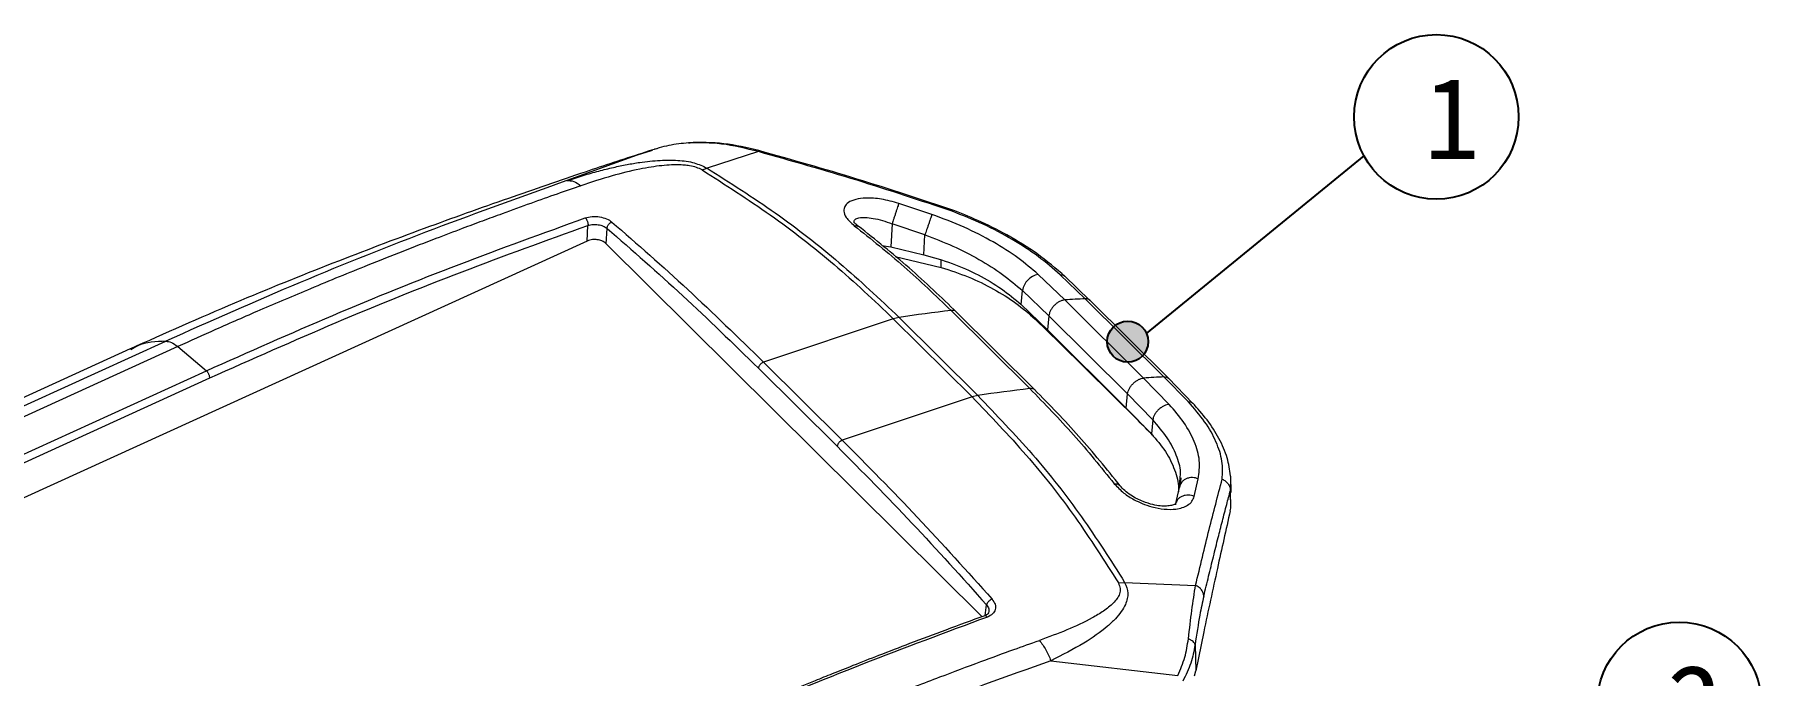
# Model space of a CAD drawing. Header units: inches. Extents: x 1127 to 2406, y 573 to 922.
# Drawn here: x 1172.5 to 1235.5, y 655.2 to 678.6 of the extents above; entities that cross this region are included whole.
import ezdxf

# ---------------------------------------------------------------- set-up
doc = ezdxf.new("R2010")
doc.units = ezdxf.units.IN
doc.styles.get("Standard").update_dxf_attribs({"font": 'txt', "bigfont": 'gbcbig.shx'})

msp = doc.modelspace()

# ---------------------------------------------------------------- hatches: boundary and pattern name
h = msp.add_hatch(color=256)
h.dxf.hatch_style = 1
h.set_gradient(color1=(0, 255, 255), color2=(20, 255, 255), one_color=1, tint=0.54)
h.paths.add_polyline_path([(1213.144, 667.384, 1), (1211.644, 667.384, 1)])

# ---------------------------------------------------------------- linework, layer by layer
at = {"color": 7, "linetype": 'Continuous', "lineweight": 15}
for p, q in [((1194.934, 674.339), (1191.934, 673.254)), ((1194.971, 674.334), (1194.526, 674.191)), ((1195.039, 674.356), (1194.971, 674.334)), ((1195.222, 674.417), (1195.126, 674.4)), ((1198.92, 674.311), (1197.044, 673.713)), ((1196.864, 673.644), (1197.044, 673.713)), ((1205.245, 672.021), (1204.04, 672.426)), ((1192.668, 671.053), (1192.701, 671.623)), ((1193.364, 670.954), (1193.396, 671.515)), ((1203.796, 671.683), (1203.749, 670.843)), ((1204.995, 671.28), (1203.796, 671.683)), ((1204.954, 670.551), (1204.995, 671.28)), ((1192.668, 671.053), (1155.071, 653.923)), ((1207.081, 657.356), (1193.364, 670.954)), ((1203.427, 670.887), (1203.749, 670.843)), ((1203.749, 670.843), (1204.954, 670.551)), ((1203.906, 670.493), (1205.583, 670.093)), ((1205.583, 670.093), (1205.593, 670.355)), ((1209.126, 669.837), (1210.103, 668.905)), ((1210.845, 668.947), (1209.933, 669.824)), ((1208.504, 668.735), (1208.554, 669.246)), ((1208.554, 669.246), (1209.514, 668.33)), ((1211.017, 668.889), (1210.09, 669.78)), ((1208.504, 668.735), (1209.463, 667.813)), ((1210.103, 668.905), (1212.975, 666.057)), ((1210.845, 668.947), (1213.717, 666.1)), ((1213.889, 666.042), (1211.011, 668.895)), ((1203.841, 668.221), (1199.105, 666.64)), ((1204.051, 668.268), (1203.841, 668.221)), ((1203.841, 668.221), (1206.717, 665.37)), ((1204.051, 668.268), (1206.924, 665.42)), ((1205.947, 668.522), (1208.82, 665.674)), ((1209.016, 665.618), (1206.137, 668.472)), ((1209.91, 667.344), (1209.017, 668.208)), ((1209.514, 668.33), (1209.463, 667.813)), ((1209.514, 668.33), (1212.39, 665.479)), ((1167.24, 662.821), (1177.294, 667.402)), ((1209.463, 667.813), (1212.339, 664.962)), ((1209.91, 667.344), (1212.786, 664.493)), ((1176.002, 667.122), (1165.947, 662.541)), ((1177.734, 667.203), (1167.681, 662.623)), ((1177.734, 667.203), (1178.779, 666.322)), ((1168.726, 661.742), (1178.779, 666.322)), ((1168.846, 661.478), (1178.9, 666.059)), ((1198.917, 666.419), (1201.793, 663.568)), ((1199.105, 666.64), (1201.981, 663.789)), ((1213.91, 665.095), (1212.975, 666.057)), ((1214.6, 665.197), (1213.717, 666.1)), ((1214.775, 665.135), (1213.878, 666.052)), ((1206.924, 665.42), (1206.717, 665.37)), ((1212.339, 664.962), (1212.39, 665.479)), ((1212.39, 665.479), (1213.309, 664.532)), ((1206.717, 665.37), (1201.981, 663.789)), ((1212.339, 664.962), (1213.258, 664.022)), ((1213.309, 664.532), (1213.258, 664.022)), ((1214.296, 662.268), (1214.305, 662.414)), ((1214.328, 662.425), (1214.311, 662.166)), ((1214.819, 661.741), (1214.97, 662.381)), ((1216.171, 661.887), (1216.155, 662.478)), ((1214.132, 661.436), (1214.283, 662.072)), ((1216.158, 661.318), (1216.14, 661.957)), ((1216.158, 661.318), (1216.15, 661.894)), ((1216.136, 661.22), (1216.158, 661.318)), ((1212.054, 658.586), (1212.282, 658.608)), ((1212.282, 658.608), (1214.871, 658.499)), ((1215.167, 656.8), (1214.874, 655.381)), ((1214.852, 656.331), (1214.874, 655.381)), ((1209.591, 655.75), (1214.226, 655.215)), ((1214.828, 655.196), (1214.874, 655.381))]:
    msp.add_line(p, q, dxfattribs=at)
at = {"color": 4}
msp.add_line((1213.082, 667.683), (1221.018, 674.155), dxfattribs=at)
at = {"color": 8, "linetype": 'Continuous', "lineweight": 15}
for p, q in [((1214.283, 662.072), (1214.296, 662.268)), ((1207.189, 657.399), (1207.245, 657.786))]:
    msp.add_line(p, q, dxfattribs=at)
at = {"color": 4}
for centre, radius in [((1223.657, 675.58), 3), ((1212.394, 667.384), 0.75), ((1232.518, 654.159), 3)]:
    msp.add_circle(centre, radius, dxfattribs=at)
at = {"color": 7, "linetype": 'Continuous', "lineweight": 15}
for centre, radius, start, end in [((1209.265, 669.131), 0.72, 101.11602, 170.78643), ((1214.347, 601.069), 67.969, 92.95339, 93.58009), ((1215.179, 592.417), 76.663, 96.91637, 98.34592), ((1217.219, 598.221), 67.969, 92.95339, 93.58009), ((1218.051, 589.569), 76.663, 96.91637, 98.34592), ((1177.323, 628.717), 50.374, 44.42644, 45.25182)]:
    msp.add_arc(centre, radius, start, end, dxfattribs=at)
for points, knots in [([(1194.66, 674.249), (1193.973, 674.024), (1192.35, 673.491), (1189.706, 672.584), (1186.637, 671.486), (1183.305, 670.221), (1179.715, 668.774), (1177.254, 667.679), (1175.98, 667.112)], [0, 0, 0, 0, 0.109564, 0.258989, 0.422767, 0.600873, 0.793287, 1, 1, 1, 1]), ([(1196.37, 674.631), (1196.131, 674.607), (1195.653, 674.559), (1195.174, 674.412), (1194.934, 674.339)], [0, 0, 0, 0, 0.50117, 1, 1, 1, 1]), ([(1196.37, 674.631), (1196.384, 674.637), (1196.402, 674.645), (1196.42, 674.634), (1196.425, 674.632)], [0, 0, 0, 0, 0.763823, 1, 1, 1, 1]), ([(1198.92, 674.311), (1198.468, 674.425), (1197.608, 674.641), (1196.768, 674.634), (1196.37, 674.631)], [0, 0, 0, 0, 0.52523, 1, 1, 1, 1]), ([(1198.936, 674.349), (1198.509, 674.451), (1197.649, 674.655), (1196.804, 674.643), (1196.38, 674.638)], [0, 0, 0, 0, 0.497824, 1, 1, 1, 1]), ([(1205.986, 672.14), (1204.833, 672.525), (1202.495, 673.305), (1200.123, 673.973), (1198.92, 674.311)], [0, 0, 0, 0, 0.493012, 1, 1, 1, 1]), ([(1206.049, 672.164), (1204.872, 672.557), (1202.519, 673.342), (1200.13, 674.014), (1198.936, 674.349)], [0, 0, 0, 0, 0.499994, 1, 1, 1, 1]), ([(1191.934, 673.254), (1192.132, 673.318), (1192.513, 673.443), (1193.078, 673.603), (1193.61, 673.736), (1194.11, 673.842), (1194.676, 673.937), (1195.295, 674.004), (1195.967, 674.007), (1196.58, 673.93), (1196.895, 673.783), (1197.044, 673.713)], [0, 0, 0, 0, 0.125132, 0.240933, 0.347612, 0.445384, 0.534488, 0.673044, 0.790008, 0.900922, 1, 1, 1, 1]), ([(1196.864, 673.644), (1196.799, 673.677), (1196.664, 673.746), (1196.43, 673.797), (1196.204, 673.824), (1195.982, 673.833), (1195.71, 673.828), (1195.381, 673.802), (1194.994, 673.75), (1194.378, 673.637), (1193.509, 673.422), (1192.819, 673.194), (1192.445, 673.071)], [0, 0, 0, 0, 0.050043, 0.10379, 0.143884, 0.188436, 0.23811, 0.311785, 0.395217, 0.488953, 0.723307, 1, 1, 1, 1]), ([(1196.864, 673.644), (1197.704, 673.109), (1199.387, 672.037), (1201.719, 670.224), (1203.134, 668.888), (1203.841, 668.221)], [0, 0, 0, 0, 0.33281, 0.66651, 1, 1, 1, 1]), ([(1197.044, 673.713), (1197.884, 673.178), (1199.569, 672.106), (1201.912, 670.287), (1203.337, 668.942), (1204.051, 668.268)], [0, 0, 0, 0, 0.331306, 0.66437, 1, 1, 1, 1]), ([(1191.934, 673.254), (1190.317, 672.677), (1187.083, 671.523), (1182.196, 669.577), (1178.928, 668.127), (1177.294, 667.402)], [0, 0, 0, 0, 0.333192, 0.666531, 1, 1, 1, 1]), ([(1192.445, 673.071), (1192.156, 672.97), (1191.548, 672.758), (1190.589, 672.417), (1189.68, 672.088), (1188.845, 671.781), (1188.038, 671.48), (1187.07, 671.112), (1185.921, 670.668), (1184.399, 670.064), (1182.659, 669.353), (1180.805, 668.566), (1179.189, 667.861), (1178.193, 667.41), (1177.734, 667.203)], [0, 0, 0, 0, 0.059378, 0.124915, 0.196612, 0.245648, 0.295561, 0.361413, 0.443203, 0.529719, 0.671548, 0.797205, 0.906688, 1, 1, 1, 1]), ([(1191.934, 673.254), (1192.015, 673.254), (1192.178, 673.256), (1192.356, 673.132), (1192.445, 673.071)], [0, 0, 0, 0, 0.500003, 1, 1, 1, 1]), ([(1204.04, 672.426), (1203.828, 672.485), (1203.408, 672.601), (1202.865, 672.632), (1202.458, 672.581), (1202.199, 672.472), (1202.057, 672.322), (1202.018, 672.139), (1202.104, 671.896), (1202.304, 671.714), (1202.416, 671.612)], [0, 0, 0, 0, 0.15678, 0.310694, 0.431111, 0.551285, 0.649711, 0.747948, 0.860205, 1, 1, 1, 1]), ([(1204.04, 672.426), (1204.035, 672.411), (1204.025, 672.378), (1204, 672.303), (1203.969, 672.208), (1203.933, 672.096), (1203.894, 671.978), (1203.857, 671.865), (1203.823, 671.764), (1203.805, 671.709), (1203.796, 671.683)], [0, 0, 0, 0, 0.113085, 0.235797, 0.365884, 0.499999, 0.634114, 0.764201, 0.886913, 1, 1, 1, 1]), ([(1178.779, 666.322), (1180.317, 667.007), (1183.394, 668.377), (1188.004, 670.235), (1191.067, 671.341), (1192.599, 671.894)], [0, 0, 0, 0, 0.333096, 0.666428, 1, 1, 1, 1]), ([(1192.599, 671.894), (1192.681, 671.915), (1192.844, 671.957), (1193.127, 671.942), (1193.391, 671.872), (1193.513, 671.788), (1193.573, 671.746)], [0, 0, 0, 0, 0.253654, 0.504855, 0.753642, 1, 1, 1, 1]), ([(1192.599, 671.894), (1192.614, 671.879), (1192.637, 671.855), (1192.663, 671.81), (1192.68, 671.771), (1192.692, 671.731), (1192.703, 671.679), (1192.702, 671.645), (1192.701, 671.623)], [0, 0, 0, 0, 0.23994, 0.369441, 0.501661, 0.633634, 0.762433, 1, 1, 1, 1]), ([(1193.396, 671.515), (1193.399, 671.537), (1193.403, 671.571), (1193.426, 671.618), (1193.449, 671.654), (1193.478, 671.686), (1193.519, 671.722), (1193.552, 671.737), (1193.573, 671.746)], [0, 0, 0, 0, 0.237934, 0.366982, 0.499154, 0.631448, 0.760856, 1, 1, 1, 1]), ([(1193.573, 671.746), (1194.497, 670.941), (1196.346, 669.327), (1198.185, 667.536), (1199.105, 666.64)], [0, 0, 0, 0, 0.499431, 1, 1, 1, 1]), ([(1202.603, 671.567), (1202.568, 671.593), (1202.5, 671.645), (1202.42, 671.717), (1202.409, 671.732), (1202.401, 671.742)], [0, 0, 0, 0, 0.26426, 0.51835, 1, 1, 1, 1]), ([(1205.245, 672.021), (1205.241, 672.005), (1205.23, 671.972), (1205.206, 671.895), (1205.174, 671.799), (1205.136, 671.687), (1205.096, 671.57), (1205.058, 671.458), (1205.023, 671.359), (1205.004, 671.306), (1204.995, 671.28)], [0, 0, 0, 0, 0.115074, 0.239435, 0.37061, 0.505082, 0.638774, 0.767743, 0.888826, 1, 1, 1, 1]), ([(1209.126, 669.837), (1208.889, 670.04), (1208.403, 670.455), (1207.483, 671.036), (1206.424, 671.583), (1205.644, 671.873), (1205.245, 672.021)], [0, 0, 0, 0, 0.233403, 0.477907, 0.733456, 1, 1, 1, 1]), ([(1210.115, 669.757), (1209.784, 670.041), (1209.158, 670.579), (1208.046, 671.261), (1206.985, 671.797), (1206.284, 672.069), (1205.959, 672.196)], [0, 0, 0, 0, 0.297804, 0.563579, 0.797558, 1, 1, 1, 1]), ([(1205.986, 672.14), (1205.991, 672.157), (1205.999, 672.181), (1205.998, 672.177), (1205.997, 672.176)], [0, 0, 0, 0, 0.697293, 1, 1, 1, 1]), ([(1209.933, 669.824), (1209.673, 670.049), (1209.153, 670.5), (1208.19, 671.121), (1207.132, 671.684), (1206.368, 671.988), (1205.986, 672.14)], [0, 0, 0, 0, 0.250097, 0.500103, 0.75006, 1, 1, 1, 1]), ([(1178.9, 666.059), (1180.437, 666.743), (1183.51, 668.111), (1188.115, 669.968), (1191.172, 671.071), (1192.701, 671.623)], [0, 0, 0, 0, 0.333412, 0.666589, 1, 1, 1, 1]), ([(1193.364, 670.954), (1193.341, 670.975), (1193.297, 671.014), (1193.191, 671.07), (1193.042, 671.107), (1192.886, 671.114), (1192.76, 671.09), (1192.699, 671.065), (1192.668, 671.053)], [0, 0, 0, 0, 0.141803, 0.271899, 0.500034, 0.728168, 0.859734, 1, 1, 1, 1]), ([(1192.701, 671.623), (1192.73, 671.631), (1192.788, 671.647), (1192.913, 671.661), (1193.075, 671.653), (1193.228, 671.612), (1193.333, 671.562), (1193.375, 671.531), (1193.396, 671.515)], [0, 0, 0, 0, 0.132451, 0.260133, 0.500255, 0.744716, 0.871126, 1, 1, 1, 1]), ([(1193.396, 671.515), (1194.319, 670.71), (1196.164, 669.1), (1197.999, 667.313), (1198.917, 666.419)], [0, 0, 0, 0, 0.500001, 1, 1, 1, 1]), ([(1202.416, 671.612), (1203.031, 671.122), (1204.262, 670.141), (1205.385, 669.062), (1205.947, 668.522)], [0, 0, 0, 0, 0.499722, 1, 1, 1, 1]), ([(1206.161, 668.448), (1205.588, 668.999), (1204.444, 670.1), (1203.189, 671.099), (1202.562, 671.598)], [0, 0, 0, 0, 0.500015, 1, 1, 1, 1]), ([(1204.995, 671.28), (1205.337, 671.148), (1206.022, 670.886), (1206.978, 670.392), (1207.852, 669.844), (1208.32, 669.446), (1208.554, 669.246)], [0, 0, 0, 0, 0.250418, 0.500454, 0.75025, 1, 1, 1, 1]), ([(1204.954, 670.551), (1205.302, 670.453), (1205.996, 670.258), (1206.951, 669.828), (1207.814, 669.324), (1208.274, 668.931), (1208.504, 668.735)], [0, 0, 0, 0, 0.251644, 0.501532, 0.751237, 1, 1, 1, 1]), ([(1205.583, 670.093), (1205.918, 669.983), (1206.589, 669.764), (1207.506, 669.314), (1208.341, 668.798), (1208.791, 668.405), (1209.017, 668.208)], [0, 0, 0, 0, 0.249541, 0.499126, 0.748665, 1, 1, 1, 1]), ([(1210.103, 668.905), (1210.072, 668.901), (1210.011, 668.893), (1209.911, 668.851), (1209.812, 668.79), (1209.72, 668.712), (1209.639, 668.621), (1209.576, 668.523), (1209.53, 668.423), (1209.52, 668.361), (1209.514, 668.33)], [0, 0, 0, 0, 0.1250007, 0.2500019, 0.3750018, 0.5000013, 0.6250005, 0.7500009, 0.875001, 1, 1, 1, 1]), ([(1177.294, 667.402), (1177.362, 667.394), (1177.498, 667.377), (1177.655, 667.261), (1177.734, 667.203)], [0, 0, 0, 0, 0.499082, 1, 1, 1, 1]), ([(1178.9, 666.059), (1178.899, 666.07), (1178.899, 666.091), (1178.891, 666.127), (1178.88, 666.165), (1178.865, 666.202), (1178.846, 666.239), (1178.825, 666.272), (1178.803, 666.301), (1178.787, 666.315), (1178.779, 666.322)], [0, 0, 0, 0, 0.124995, 0.249998, 0.374999, 0.500004, 0.624998, 0.75, 0.874999, 1, 1, 1, 1]), ([(1199.105, 666.64), (1199.094, 666.635), (1199.072, 666.626), (1199.039, 666.605), (1199.007, 666.58), (1198.979, 666.55), (1198.954, 666.518), (1198.935, 666.484), (1198.922, 666.451), (1198.918, 666.43), (1198.917, 666.419)], [0, 0, 0, 0, 0.124998, 0.249998, 0.375002, 0.500003, 0.625, 0.75, 0.875002, 1, 1, 1, 1]), ([(1212.39, 665.479), (1212.396, 665.51), (1212.406, 665.572), (1212.451, 665.673), (1212.514, 665.771), (1212.594, 665.863), (1212.686, 665.941), (1212.784, 666.002), (1212.884, 666.045), (1212.945, 666.053), (1212.975, 666.057)], [0, 0, 0, 0, 0.124999, 0.2499991, 0.3749995, 0.4999987, 0.6249982, 0.7499981, 0.8749993, 1, 1, 1, 1]), ([(1206.924, 665.42), (1207.601, 664.714), (1208.951, 663.308), (1210.742, 661.03), (1211.77, 659.414), (1212.282, 658.608)], [0, 0, 0, 0, 0.33563, 0.668694, 1, 1, 1, 1]), ([(1208.82, 665.674), (1209.363, 665.118), (1210.449, 664.007), (1211.42, 662.806), (1211.905, 662.206)], [0, 0, 0, 0, 0.500278, 1, 1, 1, 1]), ([(1212.121, 662.127), (1211.629, 662.736), (1210.645, 663.953), (1209.544, 665.078), (1208.993, 665.641)], [0, 0, 0, 0, 0.5000097, 1, 1, 1, 1]), ([(1206.717, 665.37), (1207.387, 664.672), (1208.727, 663.276), (1210.512, 661.008), (1211.54, 659.394), (1212.054, 658.586)], [0, 0, 0, 0, 0.333338, 0.666669, 1, 1, 1, 1]), ([(1213.91, 665.095), (1213.882, 665.092), (1213.824, 665.085), (1213.725, 665.049), (1213.621, 664.99), (1213.52, 664.909), (1213.433, 664.814), (1213.367, 664.714), (1213.324, 664.618), (1213.314, 664.56), (1213.309, 664.532)], [0, 0, 0, 0, 0.11212, 0.234594, 0.365094, 0.500009, 0.634922, 0.765419, 0.887886, 1, 1, 1, 1]), ([(1214.97, 662.381), (1214.999, 662.599), (1215.054, 663.027), (1214.854, 663.729), (1214.488, 664.423), (1214.1, 664.874), (1213.91, 665.095)], [0, 0, 0, 0, 0.2665518, 0.5221054, 0.7666055, 1, 1, 1, 1]), ([(1215.841, 662.371), (1215.852, 662.587), (1215.873, 663.019), (1215.644, 663.732), (1215.24, 664.466), (1214.813, 664.953), (1214.6, 665.197)], [0, 0, 0, 0, 0.249936, 0.49989, 0.7499, 1, 1, 1, 1]), ([(1216.144, 662.497), (1216.115, 662.712), (1216.054, 663.157), (1215.748, 663.846), (1215.322, 664.523), (1214.942, 664.948), (1214.757, 665.155)], [0, 0, 0, 0, 0.2484596, 0.5123259, 0.7627967, 1, 1, 1, 1]), ([(1201.981, 663.789), (1201.97, 663.784), (1201.948, 663.775), (1201.915, 663.754), (1201.883, 663.729), (1201.855, 663.699), (1201.83, 663.667), (1201.811, 663.633), (1201.798, 663.599), (1201.795, 663.578), (1201.793, 663.568)], [0, 0, 0, 0, 0.124998, 0.249998, 0.375002, 0.500003, 0.625, 0.75, 0.875002, 1, 1, 1, 1]), ([(1201.793, 663.568), (1202.707, 662.646), (1204.537, 660.801), (1206.342, 658.791), (1207.245, 657.786)], [0, 0, 0, 0, 0.499999, 1, 1, 1, 1]), ([(1201.981, 663.789), (1202.898, 662.865), (1204.731, 661.016), (1206.54, 659.002), (1207.445, 657.996)], [0, 0, 0, 0, 0.5, 1, 1, 1, 1]), ([(1213.258, 664.022), (1213.441, 663.81), (1213.808, 663.384), (1214.122, 662.713), (1214.269, 662.205), (1214.243, 661.935), (1214.238, 661.882)], [0, 0, 0, 0, 0.307336, 0.61585, 0.924583, 1, 1, 1, 1]), ([(1214.871, 658.499), (1215.037, 659.188), (1215.363, 660.549), (1215.683, 661.769), (1215.841, 662.371)], [0, 0, 0, 0, 0.5069878, 1, 1, 1, 1]), ([(1215.841, 662.371), (1215.883, 662.349), (1215.967, 662.305), (1216.064, 662.202), (1216.117, 662.106), (1216.137, 662.015), (1216.139, 661.976), (1216.14, 661.957)], [0, 0, 0, 0, 0.245642, 0.493487, 0.750306, 0.876084, 1, 1, 1, 1]), ([(1211.905, 662.206), (1212.013, 662.089), (1212.21, 661.876), (1212.586, 661.637), (1212.936, 661.472), (1213.312, 661.344), (1213.74, 661.264), (1214.208, 661.267), (1214.546, 661.38), (1214.751, 661.556), (1214.796, 661.68), (1214.819, 661.741)], [0, 0, 0, 0, 0.132539, 0.240741, 0.31667, 0.408391, 0.528242, 0.651593, 0.817909, 0.91008, 1, 1, 1, 1]), ([(1214.16, 661.541), (1214.155, 661.514), (1214.145, 661.465), (1214.02, 661.415), (1213.821, 661.384), (1213.59, 661.39), (1213.298, 661.438), (1213.002, 661.529), (1212.726, 661.653), (1212.495, 661.787), (1212.27, 661.956), (1212.166, 662.076), (1212.112, 662.139)], [0, 0, 0, 0, 0.1565301, 0.2805434, 0.3750023, 0.4667868, 0.5581703, 0.6720871, 0.7420671, 0.8201185, 0.9064998, 1, 1, 1, 1]), ([(1214.314, 662.174), (1214.311, 662.169), (1214.293, 662.138), (1214.288, 662.102), (1214.283, 662.072)], [0, 0, 0, 0, 0.158626, 1, 1, 1, 1]), ([(1215.17, 658.098), (1215.228, 658.343), (1215.346, 658.833), (1215.521, 659.547), (1215.688, 660.215), (1215.85, 660.849), (1215.998, 661.42), (1216.096, 661.788), (1216.14, 661.957)], [0, 0, 0, 0, 0.178911, 0.358224, 0.537985, 0.694311, 0.86019, 1, 1, 1, 1]), ([(1214.162, 661.536), (1214.159, 661.532), (1214.142, 661.501), (1214.136, 661.466), (1214.132, 661.436)], [0, 0, 0, 0, 0.145862, 1, 1, 1, 1]), ([(1216.136, 661.22), (1215.979, 660.524), (1215.659, 659.096), (1215.333, 657.578), (1215.167, 656.8)], [0, 0, 0, 0, 0.487172, 1, 1, 1, 1]), ([(1212.054, 658.586), (1212.083, 658.519), (1212.142, 658.384), (1212.092, 658.119), (1211.88, 657.837), (1211.519, 657.555), (1210.959, 657.221), (1210.179, 656.86), (1209.507, 656.614), (1209.17, 656.49)], [0, 0, 0, 0, 0.05764, 0.116447, 0.237674, 0.362309, 0.4886, 0.743487, 1, 1, 1, 1]), ([(1212.282, 658.608), (1212.335, 658.478), (1212.417, 658.278), (1212.384, 658.008), (1212.308, 657.78), (1212.162, 657.533), (1211.94, 657.267), (1211.51, 656.865), (1210.745, 656.335), (1210.002, 655.958), (1209.591, 655.75)], [0, 0, 0, 0, 0.099267, 0.152843, 0.210808, 0.286379, 0.371045, 0.465685, 0.704635, 1, 1, 1, 1]), ([(1214.608, 656.551), (1214.65, 656.908), (1214.738, 657.66), (1214.825, 658.21), (1214.871, 658.499)], [0, 0, 0, 0, 0.474772, 1, 1, 1, 1]), ([(1215.17, 658.098), (1215.166, 658.137), (1215.158, 658.218), (1215.094, 658.333), (1214.998, 658.433), (1214.913, 658.477), (1214.871, 658.499)], [0, 0, 0, 0, 0.244656, 0.499999, 0.755346, 1, 1, 1, 1]), ([(1207.445, 657.996), (1207.423, 657.986), (1207.39, 657.971), (1207.346, 657.938), (1207.315, 657.909), (1207.288, 657.877), (1207.26, 657.835), (1207.251, 657.805), (1207.245, 657.786)], [0, 0, 0, 0, 0.2391427, 0.3685546, 0.5008481, 0.6330194, 0.7620666, 1, 1, 1, 1]), ([(1207.445, 657.996), (1207.488, 657.934), (1207.575, 657.81), (1207.575, 657.615), (1207.48, 657.444), (1207.345, 657.377), (1207.277, 657.344)], [0, 0, 0, 0, 0.250876, 0.500268, 0.749699, 1, 1, 1, 1]), ([(1215.17, 658.098), (1215.121, 657.883), (1215.012, 657.394), (1214.909, 656.712), (1214.852, 656.331)], [0, 0, 0, 0, 0.440774, 1, 1, 1, 1]), ([(1207.176, 657.391), (1206.703, 657.219), (1205.79, 656.886), (1204.5, 656.4), (1203.37, 655.966), (1202.429, 655.597), (1201.655, 655.29), (1200.871, 654.974), (1199.92, 654.587), (1198.67, 654.067), (1197.141, 653.417), (1195.36, 652.642), (1194.087, 652.067), (1193.418, 651.765)], [0, 0, 0, 0, 0.104184, 0.200491, 0.282918, 0.351462, 0.406123, 0.45191, 0.522582, 0.613327, 0.724146, 0.855039, 1, 1, 1, 1]), ([(1207.277, 657.344), (1205.757, 656.78), (1202.719, 655.652), (1198.127, 653.774), (1195.052, 652.401), (1193.514, 651.715)], [0, 0, 0, 0, 0.333334, 0.666667, 1, 1, 1, 1]), ([(1207.332, 657.54), (1207.321, 657.51), (1207.3, 657.449), (1207.216, 657.41), (1207.174, 657.39)], [0, 0, 0, 0, 0.486535, 1, 1, 1, 1]), ([(1194.546, 650.537), (1194.93, 650.711), (1195.754, 651.085), (1197.074, 651.673), (1198.563, 652.323), (1200.22, 653.028), (1201.975, 653.755), (1203.767, 654.474), (1205.449, 655.127), (1206.94, 655.687), (1208.149, 656.129), (1208.861, 656.381), (1209.17, 656.49)], [0, 0, 0, 0, 0.078137, 0.16791, 0.269326, 0.38239, 0.507101, 0.628948, 0.750621, 0.853021, 0.936146, 1, 1, 1, 1]), ([(1209.17, 656.49), (1209.252, 656.383), (1209.416, 656.168), (1209.533, 655.889), (1209.591, 655.75)], [0, 0, 0, 0, 0.500001, 1, 1, 1, 1]), ([(1214.226, 655.215), (1214.318, 655.434), (1214.503, 655.873), (1214.573, 656.325), (1214.608, 656.551)], [0, 0, 0, 0, 0.49883, 1, 1, 1, 1]), ([(1214.852, 656.331), (1214.809, 656.107), (1214.723, 655.657), (1214.513, 655.225), (1214.408, 655.008)], [0, 0, 0, 0, 0.496325, 1, 1, 1, 1]), ([(1214.852, 656.331), (1214.847, 656.351), (1214.836, 656.391), (1214.783, 656.452), (1214.708, 656.507), (1214.641, 656.537), (1214.608, 656.551)], [0, 0, 0, 0, 0.246214, 0.500001, 0.753788, 1, 1, 1, 1]), ([(1209.591, 655.75), (1207.976, 655.172), (1204.744, 654.015), (1199.866, 652.061), (1196.6, 650.608), (1194.967, 649.882)], [0, 0, 0, 0, 0.333192, 0.666531, 1, 1, 1, 1])]:
    msp.add_open_spline(points, degree=3, knots=knots, dxfattribs=at)
at = {"color": 8, "linetype": 'Continuous', "lineweight": 15}
for points, knots in [([(1198.935, 674.344), (1198.935, 674.346), (1198.934, 674.35), (1198.926, 674.328), (1198.92, 674.311)], [0, 0, 0, 0, 0.28334, 1, 1, 1, 1]), ([(1202.404, 671.739), (1202.411, 671.775), (1202.427, 671.85), (1202.578, 671.907), (1202.806, 671.92), (1203.101, 671.887), (1203.439, 671.812), (1203.678, 671.726), (1203.796, 671.683)], [0, 0, 0, 0, 0.15613, 0.323325, 0.492414, 0.662974, 0.833009, 1, 1, 1, 1]), ([(1202.416, 671.612), (1202.451, 671.616), (1202.517, 671.622), (1202.562, 671.592), (1202.583, 671.578)], [0, 0, 0, 0, 0.542366, 1, 1, 1, 1]), ([(1209.933, 669.824), (1209.963, 669.823), (1210.025, 669.82), (1210.079, 669.798), (1210.095, 669.775), (1210.095, 669.775)], [0, 0, 0, 0, 0.484321, 0.989591, 1, 1, 1, 1]), ([(1211.012, 668.892), (1211.01, 668.894), (1210.994, 668.918), (1210.939, 668.942), (1210.876, 668.946), (1210.845, 668.947)], [0, 0, 0, 0, 0.044567, 0.522286, 1, 1, 1, 1]), ([(1206.137, 668.467), (1206.134, 668.472), (1206.114, 668.5), (1206.051, 668.524), (1205.982, 668.522), (1205.947, 668.522)], [0, 0, 0, 0, 0.09124, 0.545618, 1, 1, 1, 1]), ([(1177.294, 667.402), (1176.936, 667.384), (1176.475, 667.362), (1176.1, 667.14), (1176.016, 667.09)], [0, 0, 0, 0, 0.774946, 1, 1, 1, 1]), ([(1213.717, 666.1), (1213.749, 666.098), (1213.812, 666.094), (1213.867, 666.07), (1213.883, 666.047), (1213.884, 666.045)], [0, 0, 0, 0, 0.487724, 0.975452, 1, 1, 1, 1]), ([(1209.012, 665.618), (1209.008, 665.622), (1208.988, 665.651), (1208.924, 665.675), (1208.854, 665.675), (1208.82, 665.674)], [0, 0, 0, 0, 0.09189, 0.545943, 1, 1, 1, 1]), ([(1214.6, 665.197), (1214.631, 665.195), (1214.695, 665.191), (1214.753, 665.165), (1214.77, 665.138), (1214.772, 665.135)], [0, 0, 0, 0, 0.454927, 0.927415, 1, 1, 1, 1]), ([(1214.305, 662.414), (1214.313, 662.486), (1214.34, 662.742), (1214.19, 663.239), (1213.867, 663.882), (1213.495, 664.316), (1213.309, 664.532)], [0, 0, 0, 0, 0.115233, 0.410362, 0.705213, 1, 1, 1, 1]), ([(1214.97, 662.381), (1214.937, 662.393), (1214.869, 662.418), (1214.755, 662.431), (1214.637, 662.422), (1214.523, 662.387), (1214.426, 662.327), (1214.353, 662.255), (1214.326, 662.199), (1214.314, 662.174)], [0, 0, 0, 0, 0.130721, 0.272535, 0.422834, 0.57776, 0.732663, 0.882902, 1, 1, 1, 1]), ([(1216.14, 661.957), (1216.141, 661.958), (1216.142, 661.971), (1216.166, 662.15), (1216.158, 662.333), (1216.15, 662.503)], [0, 0, 0, 0, 0.008162, 0.074738, 1, 1, 1, 1]), ([(1211.905, 662.206), (1211.94, 662.205), (1212.013, 662.203), (1212.086, 662.171), (1212.11, 662.134), (1212.118, 662.122)], [0, 0, 0, 0, 0.393111, 0.803327, 1, 1, 1, 1]), ([(1214.819, 661.741), (1214.786, 661.753), (1214.717, 661.778), (1214.604, 661.791), (1214.486, 661.783), (1214.372, 661.748), (1214.274, 661.688), (1214.202, 661.617), (1214.174, 661.561), (1214.162, 661.536)], [0, 0, 0, 0, 0.130334, 0.271766, 0.421702, 0.576281, 0.730866, 0.880811, 1, 1, 1, 1]), ([(1207.277, 657.344), (1207.261, 657.358), (1207.238, 657.381), (1207.206, 657.392), (1207.188, 657.395), (1207.179, 657.391), (1207.177, 657.391)], [0, 0, 0, 0, 0.43997, 0.677978, 0.921405, 1, 1, 1, 1]), ([(1207.245, 657.786), (1207.262, 657.764), (1207.297, 657.719), (1207.335, 657.633), (1207.329, 657.573), (1207.326, 657.535)], [0, 0, 0, 0, 0.277879, 0.550467, 1, 1, 1, 1])]:
    msp.add_open_spline(points, degree=3, knots=knots, dxfattribs=at)

# ---------------------------------------------------------------- texts
at = {"char_height": 2.96954, "width": 1687.73996, "attachment_point": 1}
for s, insert in [('{\\fSimHei|b0|i0|c134|p49;1}', (1223.214, 677.013)), ('{\\fSimHei|b0|i0|c0|p49;2}', (1232.074, 655.591))]:
    msp.add_mtext(s, dxfattribs=dict(at, insert=insert))

doc.saveas('drawing.dxf')
